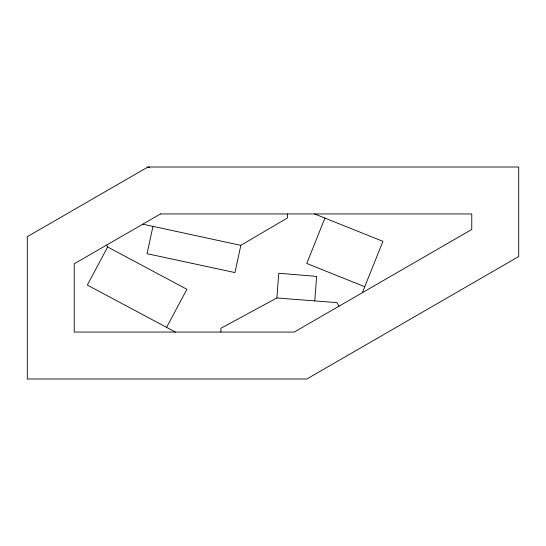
<?xml version="1.0" encoding="UTF-8"?>
<svg xmlns="http://www.w3.org/2000/svg" width="546" height="546" viewBox="0 0 546 546"><rect width="100%" height="100%" fill="white"/><g stroke="black" fill="none" stroke-linecap="round" stroke-linejoin="round"><path stroke-width="0.82" d="M220.918 332.057L220.918 328.276L276.856 297.966L278.774 273.253L316.653 276.399L314.749 300.907M152.962 226.372L147.058 253.692L234.951 272.57L240.834 245.352L287.435 217.929L287.435 213.943M324.938 218.093L306.743 263.459L364.742 286.718M362.346 292.697L382.937 241.346L314.585 213.943M106.572 245.093L107.651 246.99L87.333 285.053L175.362 332.057M166.571 327.361L186.896 289.305L107.651 246.99M147.932 167.008L27.3 236.677L27.3 378.992L306.832 378.992L518.7 256.538L518.7 167.008L147.932 167.008L149.604 167.322M276.856 297.966L336.943 302.627L339.005 306.19M142.793 224.174L240.834 245.352M160.51 213.943L74.236 263.773L74.236 332.057L294.246 332.057L471.764 229.456L471.764 213.943L160.51 213.943"/></g></svg>
